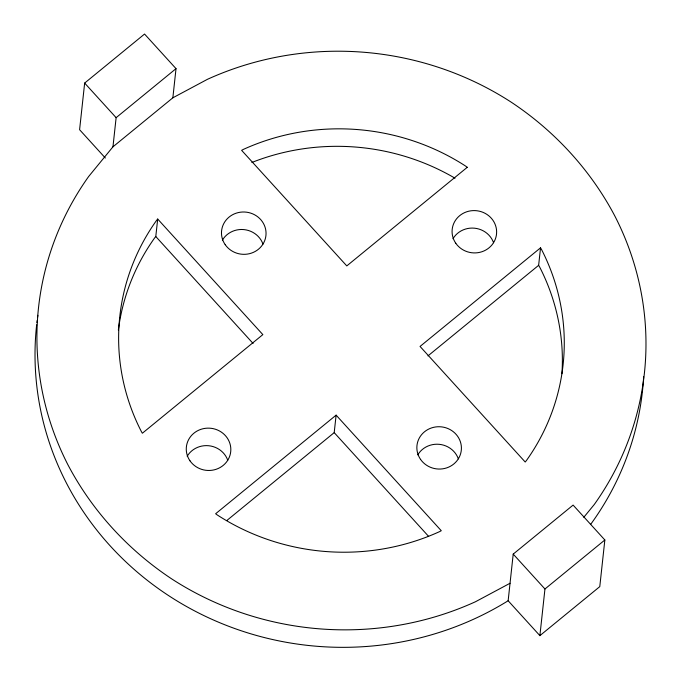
<?xml version="1.0" encoding="UTF-8"?>
<svg xmlns="http://www.w3.org/2000/svg" width="681" height="681" viewBox="0 0 681 681"><rect width="100%" height="100%" fill="white"/><g stroke="black" fill="none" stroke-linecap="round" stroke-linejoin="round"><path stroke-width="1.02" d="M510.043 583.259L475.5 601.732A304.713 289.136 6.2 0 1 171.663 578.876C128.317 550.154 92.241 510.997 68.006 464.944A304.713 289.136 6.2 0 1 88.641 176.524L112.961 146.815L172.855 97.8L176.021 68.645L144.551 34.05L84.657 83.073L79.592 129.713L105.342 158.018M112.961 146.815L116.128 117.668L176.021 68.645M118.349 330.072A222.959 211.561 6.2 0 1 154.57 238.018L155.787 236.52L157.694 219.035L262.849 334.618L142.363 433.227L141.367 431.558A222.959 211.561 6.2 0 1 156.468 220.525L157.694 219.035M226.841 520.505L334.209 432.631L336.116 415.138L441.271 530.72L439.534 531.648A222.959 211.561 6.2 0 1 217.213 514.93L215.63 513.746L336.116 415.138M561.936 373.724A222.959 211.561 6.2 0 0 539.633 266.986L538.637 265.326L540.535 247.833L420.049 346.442L525.213 462.024L526.43 460.526A222.959 211.561 6.2 0 0 541.531 249.493L540.535 247.833M508.145 600.753L513.21 554.104L573.104 505.089L604.847 539.982L599.782 586.622L539.888 635.645L508.145 600.753A304.713 289.136 6.2 0 1 181.904 603.851A304.713 289.136 6.2 0 1 36.663 324.701M539.888 635.645L544.953 588.997L604.847 539.982M583.796 517.313L594.258 504.527A304.713 289.136 6.2 0 0 614.892 216.115C590.657 170.054 554.581 130.897 511.235 102.184A304.713 289.136 6.2 0 0 207.407 79.328L172.855 97.8M427.983 355.882L538.637 265.326M84.657 83.073L116.128 117.668M513.21 554.104L544.953 588.997M155.787 236.52L253.077 343.454M334.209 432.631L428.638 536.424M643.647 376.687A304.713 289.136 6.2 0 1 590.546 524.54M36.902 322.615A304.713 289.136 6.2 0 1 37.157 320.521M37.574 317.389A304.713 289.136 6.2 0 1 37.864 315.303M187.181 456.27A22.294 21.154 6.2 0 1 208.692 445.732A22.294 21.154 6.2 0 1 227.76 460.262M417.776 454.865A22.294 21.154 6.2 0 1 439.279 444.327A22.294 21.154 6.2 0 1 458.347 458.858M452.993 238.725A22.294 21.154 6.2 0 1 474.504 228.186A22.294 21.154 6.2 0 1 493.572 242.717M222.406 240.129A22.294 21.154 6.2 0 1 243.909 229.591A22.294 21.154 6.2 0 1 262.985 244.121M251.876 162.47A222.959 211.561 6.2 0 1 455.01 178.201M467.268 167.305L346.791 265.913L241.627 150.331L243.364 149.403A222.959 211.561 6.2 0 1 465.685 166.13L467.268 167.305M455.793 243.27A22.294 21.154 6.2 0 0 494.312 241.372A22.294 21.154 6.2 0 0 472.946 210.616A22.294 21.154 6.2 0 0 455.793 243.27M420.577 459.411A22.294 21.154 6.2 0 0 459.096 457.513A22.294 21.154 6.2 0 0 437.73 426.757A22.294 21.154 6.2 0 0 420.577 459.411M189.99 460.824A22.294 21.154 6.2 0 0 228.51 458.926A22.294 21.154 6.2 0 0 207.143 428.162A22.294 21.154 6.2 0 0 189.99 460.824M225.207 244.683A22.294 21.154 6.2 0 0 263.726 242.785A22.294 21.154 6.2 0 0 242.359 212.021A22.294 21.154 6.2 0 0 225.207 244.683"/></g></svg>
